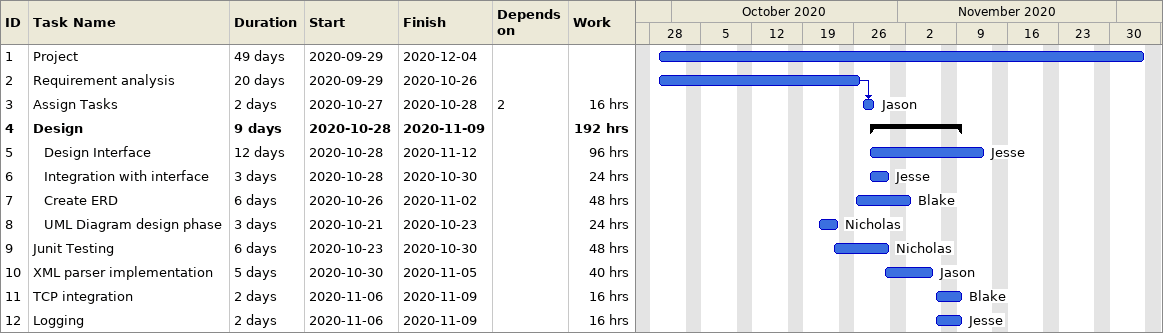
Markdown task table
| ID | Level | Task | Duration | Start | Finish | Predecessors | Resources | Work (h) |
|---|---|---|---|---|---|---|---|---|
| 1 | 1 | Project | 49d | 2020-09-29 | 2020-12-04 |  |  |  |
| 2 | 1 | Requirement analysis | 20d | 2020-09-29 | 2020-10-26 |  |  |  |
| 3 | 1 | Assign Tasks | 2d | 2020-10-27 | 2020-10-28 | 2 | Jason | 16 |
| 4 | 1 | **Design** | 9d | 2020-10-28 | 2020-11-09 |  |  | 192 |
| 5 | 2 | Design Interface | 12d | 2020-10-28 | 2020-11-12 |  | Jesse | 96 |
| 6 | 2 | Integration with interface | 3d | 2020-10-28 | 2020-10-30 |  | Jesse | 24 |
| 7 | 2 | Create ERD | 6d | 2020-10-26 | 2020-11-02 |  | Blake | 48 |
| 8 | 2 | UML Diagram design phase | 3d | 2020-10-21 | 2020-10-23 |  | Nicholas | 24 |
| 9 | 1 | Junit Testing | 6d | 2020-10-23 | 2020-10-30 |  | Nicholas | 48 |
| 10 | 1 | XML parser implementation | 5d | 2020-10-30 | 2020-11-05 |  | Jason | 40 |
| 11 | 1 | TCP integration | 2d | 2020-11-06 | 2020-11-09 |  | Blake | 16 |
| 12 | 1 | Logging | 2d | 2020-11-06 | 2020-11-09 |  | Jesse | 16 |
